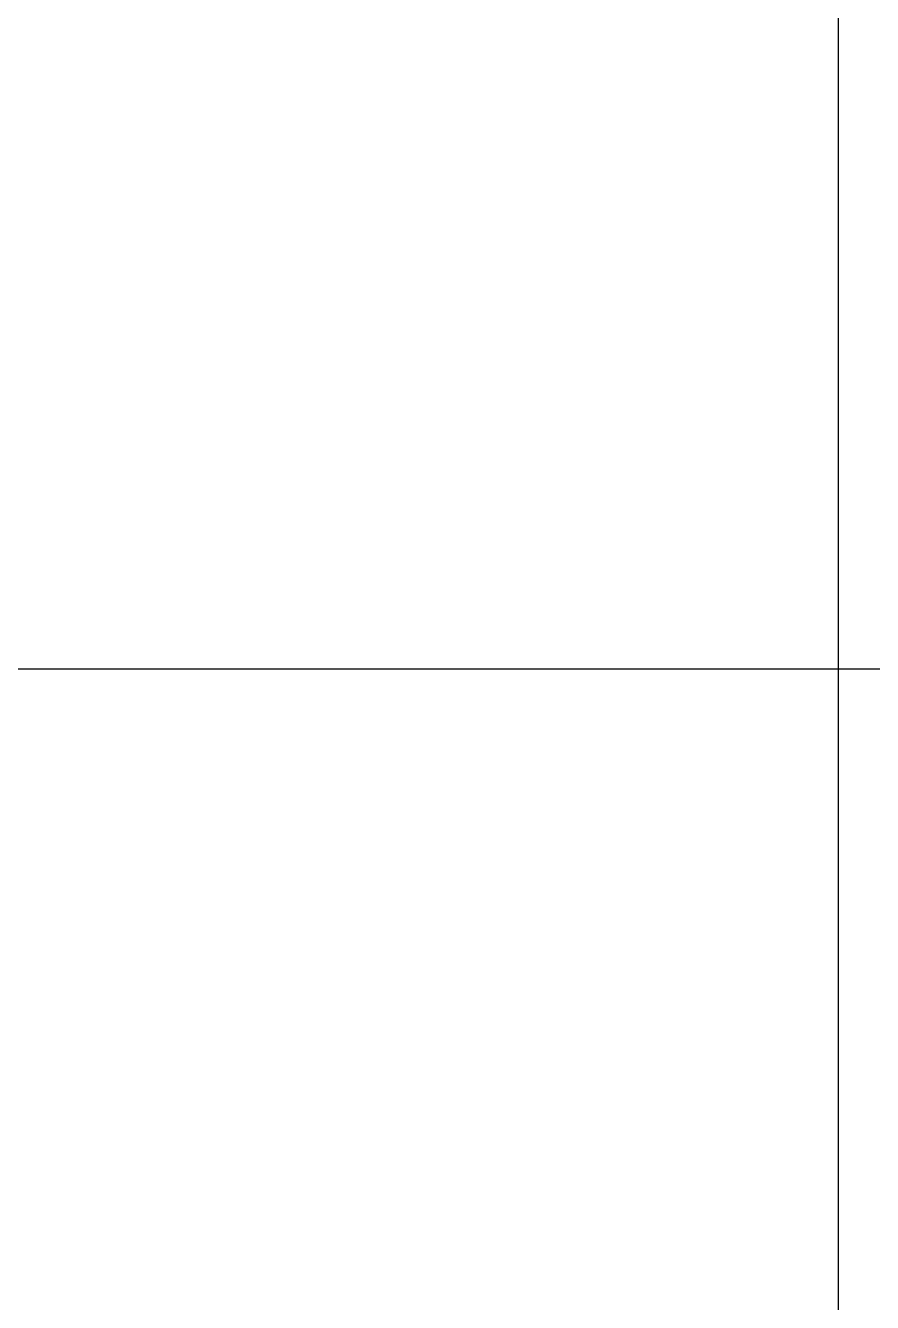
# Model space of a CAD drawing. Header units: millimetres. Extents: x 0 to 420000, y 0 to 297000.
# Drawn here: x 232100.5 to 232425.5, y 24928.1 to 25418.2 of the extents above; entities that cross this region are included whole.
import ezdxf

# ---------------------------------------------------------------- set-up
doc = ezdxf.new("R2010")
doc.units = ezdxf.units.MM
doc.layers.get('Defpoints').update_dxf_attribs({"color": 140})
doc.layers.add('A-ELEV-LIN2', color=7, linetype='Continuous', lineweight=25)

# ---------------------------------------------------------------- blocks, each defined once
blk = doc.blocks.new('지하2층')
at = {"layer": 'A-ELEV-LIN2'}
blk.add_line((4802723.760696089, -401118.714246383), (4802723.760696089, -394068.7142463854), dxfattribs=at)

msp = doc.modelspace()

# ---------------------------------------------------------------- linework, layer by layer
at = {"layer": 'Defpoints'}
msp.add_line((231768.0203737477, 25171.2294849054), (232968.8982165977, 25171.2294849054), dxfattribs=at)

# ---------------------------------------------------------------- block references
msp.add_blockref('지하2층', (-4570311.260688039, 425568.7142465693))

doc.saveas('drawing.dxf')
